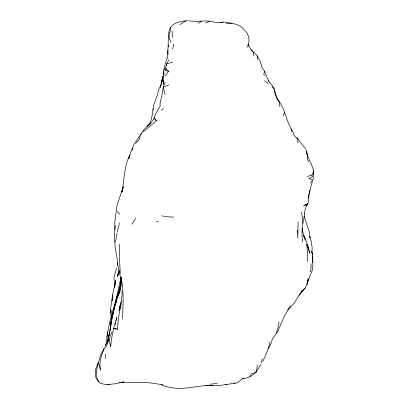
<?xml version="1.0" encoding="UTF-8"?>
<svg xmlns="http://www.w3.org/2000/svg" width="409" height="409" viewBox="0 0 409 409"><rect width="100%" height="100%" fill="white"/><g stroke="black" fill="none" stroke-linecap="round" stroke-linejoin="round"><path stroke-width="0.61" d="M105.66 358.514L105.691 354.245M111.309 316.975C109.903 310.63 111.12 304.153 112.342 297.895M166.627 65.542L166.642 63.865L168.866 59.74M119.494 244.199L119.648 261.121L120.287 273.514M122.475 319.035C123.073 305.196 124.06 291.254 121.084 277.588M153.022 109.939L153.043 108.738M168.283 46.243L168.155 41.728L168.835 32.827M168.16 45.977L167.301 57.424M313.652 170.379L313.509 174.715C314.455 166.013 307.179 159.014 306.387 150.486L307.159 154.653M167.951 50.353L168.058 54.545M298.095 221.893L297.783 237.992L297.307 230.303M121.176 277.476L120.982 280.993L121.289 277.89M120.681 283.008L120.982 279.608L120.655 283.401M262.701 361.418L265.206 356.377L268.314 348.32L270.952 343.892L272.282 339.199L277.711 331.484L284.281 316.351L286.315 313.274L287.849 309.91L294.097 303.263L301.111 292.046L305.15 288.14L306.188 286.469L307.195 282.798L312.517 269.638L312.911 264.378L312.686 256.198L312.517 262.517L312.706 255.988L311.934 252.179L312.185 247.782L311.397 242.695L310.963 239.981L309.741 236.433L309.996 237.634L309.424 232.363L304.117 216.264M307.404 261.653L307.634 253.283L306.689 244.229M112.112 300.702C111.974 293.693 114.786 287.179 115.793 280.364L114.535 287.578M110.798 325.518L111.141 321.326L110.773 325.794L111.059 323.33M111.994 331.719L109.126 339.501L110.614 347.149L111.693 338.018L113.671 328.432L117.301 329.255L118.615 317.011L120.343 307.507M257.266 365.063L256.913 368.606L255.998 372.328C252.333 375.84 247.66 378.356 242.532 378.698M115.139 225.446C113.569 236.422 114.857 247.532 117.153 258.309C117.664 266.147 119.525 273.698 121.693 281.208M269.511 341.852L269.081 345.856L268.314 348.32M117.429 265.502L117.741 262.736M112.153 300.768L112.291 299.582M112.434 298.391L112.848 294.823M163.099 84.77L164.05 72.562M120.43 286.765L119.612 293.585L121.228 277.328M304.562 213.907L305.145 209.311L307.558 203.672L303.723 205.885L307.558 203.672M163.697 72.357L163.84 71.227M163.989 70.092L164.203 68.395M107.869 340.227L109.776 332.001L108.472 337.757M105.788 345.15L108.129 329.49L110.624 318.166L116.785 296.801L116.059 299.434M279.004 321.811L278.447 325.743L276.295 333.008M161.938 81.672L162.184 79.99L160.185 87.342L160.625 86.345M302.992 223.319L304.736 213.329M162.184 79.99L161.499 83.324L162.112 79.239M115.399 242.312L117.132 232.803M261.53 362.763L262.123 358.851M110.42 328.565L110.604 327.333M106.892 337.282L107.746 331.791M163.073 74.433L164.945 64.571M313.105 179.203L313.652 175.947L313.58 171.652L311.893 174.929L307.338 176.55M120.358 286.234L119.556 290.947L119.857 289.475L114.244 307.502L111.084 322.686L112.327 317.404M116.115 320.733L116.688 317.415L114.837 324.853M147.363 127.061L147.562 125.921L150.706 122.219M310.38 271.878L311.075 268.023L310.993 263.728M109.147 334.327L110.558 326.638L110.087 330.615C110.732 324.342 111.166 317.936 113.405 311.975L112.797 314.46L113.426 311.99M163.171 75.092L163.38 73.998M108.237 338.964L107.654 341.97L108.155 338.008L109.77 332.021M117.301 231.883L119.489 222.936M162.404 78.901L162.961 76.186L161.499 83.324M307.195 282.798L307.972 278.994M308.074 198.242L308.851 194.439M120.926 277.66L116.074 299.342M115.619 303.432L120.916 282.287M115.614 303.468L116.074 301.464L114.857 306.423M301.464 290.497L301.111 292.046L305.15 288.14M121.483 302.563L121.734 301.494M150.451 122.751L152.301 114.678L153.528 105.461L157.659 94.392L158.457 89.857L161.499 84.351M308.693 278.595L307.021 284.792M172.552 49.029L173.769 44.146M113.615 311.249L113.927 310.042M114.239 308.836L114.699 307.026M121.233 303.58L120.374 306.786L122.046 294.991L121.959 290.687M117.807 296.09L119.116 291.203L118.656 292.885M117.91 295.871L118.37 294.173M117.894 295.692L118.349 294.01M120.123 307.629L120.982 304.536L119.341 310.441M165.216 68.983L166.642 63.865L172.552 62.117M165.185 63.998L166.443 59.729L167.603 57.577M119.259 269.991L117.797 275.528L119.213 271.331M113.671 328.432L115.369 323.136M118.676 293.043L119.234 291.264M168.866 32.648C169.454 23.814 178.825 21.166 186.197 20.869M118.753 293.785L117.976 296.111L119.663 291.361M118.845 272.604L117.301 276.801L119.223 271.295M114.382 308.248L113.615 310.467L114.382 308.36M116.688 267.972L113.993 277.583L114.632 285.283M114.244 307.502L116.412 301.269L115.476 303.953M118.032 274.817L118.861 272.568M312.517 181.463L311.423 184.428L309.235 194.198L309.403 190.507L308.391 202.68L306.505 205.845M118.947 293.202L119.689 291.254M165.185 82.357L163.191 87.127L162.445 92.899L159.878 104.177L160.302 105.803L155.41 114.356L154.132 118.037C150.947 124.837 143.365 127.94 140.655 134.898M109.126 339.501L106.248 346.571L104.162 348.463C101.529 355.242 98.651 362.63 100.583 369.951L98.318 362.752C96.488 369.312 94.719 377.604 99.919 383.095L106.248 384.823L109.321 384.281M246.857 47.326C250.697 41.34 249.204 33.748 243.718 29.244C238.943 23.456 231.151 23.298 224.357 22.035M283.048 115.829L284.679 112.434C282.941 107.444 280.221 102.777 277.082 98.518M104.08 348.417L100.686 354.961L98.881 360.902L95.732 369.112L95.348 373.146L95.895 377.717L98.881 382.032M249.899 376.433L251.244 373.836L255.998 372.328L260.947 364.255M290.416 305.906L287.849 309.91M104.939 346.172L107.434 341.842M166.775 68.042L165.185 70.599L168.61 71.238L165.185 75.921M149.316 125.016L150.599 122.92M132.035 224.132L135.716 218.161M141.238 133.825L140.272 135.389L139.551 139.05L135.716 143.426M139.397 136.304L133.912 144.474L132.035 149.52L132.833 148.104L130.952 151.274L128.697 158.477L129.95 154.945C123.794 166.376 124.587 179.449 121.913 191.765L123.308 186.703L121.764 192.061L122.659 189.014L117.864 202.608L116.8 206.898L114.765 222.736L115.031 229.761M310.656 182.721L312.875 179.75L308.831 178.687L312.517 176.622L311.893 174.929M299.322 295.267L303.851 289.373M161.499 110.379L163.503 108.211M154.219 117.92L156.366 120.839L143.084 131.892M243.692 377.982L237.24 382.763L231.484 383.795M179.914 24.617L183.6 22.122L187.281 20.45M198.334 23.18L202.015 20.971M205.701 23.231L209.382 21.273M168.866 84.837L163.191 87.127L165.185 94.822M226.571 384.194C221.029 385.723 215.073 386.091 209.382 385.36C201.928 385.452 194.735 387.257 187.358 387.906L178.871 388.55L172.552 387.901L165.185 386.372L161.499 384.603M119.254 382.696L124.07 381.909L113.615 384.01M202.787 21.053A35.246 20.348 0 0 1 210.932 21.283L216.75 22.653L220.431 22.572L223.697 21.938M217.256 383.402L210.241 384.189M225.671 384.588L231.341 383.775M107.751 384.562L113.16 383.954M120.982 382.374C133.201 382.824 145.691 381.525 157.818 384.02M173.779 217.113L166.99 216.775L161.811 215.875M226.157 23.354L231.484 23.252M188.488 20.839L196.064 21.36L200.323 21.202A35.246 20.348 0 0 1 201.55 21.115M205.701 385.513L212.869 385.707M220.431 22.572L223.171 22.725M268.774 81.457L264.505 71.161L263.779 74.847L264.633 75.701M158.441 384.056L163.022 384.941M156.407 221.259L158.349 221.765M113.784 328.304L117.301 329.255M234.112 383.034L235.165 383.335M165.911 69.382L168.61 71.238M250.845 49.913C255.937 53.461 259.654 58.523 261.147 64.596M264.633 80.593L268.314 83.646M293.12 134.321L297.783 139.249L297.783 142.761M264.633 71.176L262.276 68.196L261.218 64.862M117.363 211.479L119.73 214.29M272 86.503L274.551 89.571L275.022 94.101L278.243 100.21M308.831 161.432L307.246 159.49L307.323 155.277M252.65 51.411L249.899 47.971L248.156 44.566L248.708 46.258M154.132 118.037L156.366 120.839M296.919 137.511L301.234 143.523L306.034 149.259M284.679 112.434C286.975 119.832 289.669 127.311 294.097 133.758M268.314 80.639L273.442 87.265L274.551 89.571M171.018 42.562L168.953 37.112L170.512 29.504L170.512 27.607M306.939 244.372L309.869 253.37L306.755 242.414L303.642 235.702L305.15 239.316L303.32 233.779L302.328 228.953L302.696 231.995L302.317 227.961M291.024 128.855L292.067 131.805M308.831 249.602L307.706 246.116L308.861 249.7M274.684 90.803L276.791 98.094M276.903 98.027L277.353 99.699L279.367 101.938L279.367 106.447M311.934 252.179L311.765 251.412L312.517 255.017M168.089 45.118L168.334 46.263M306.837 153.048L307.164 154.699M301.464 212.097C303.683 221.944 300.758 232.021 302.778 241.97M111.013 312.215L110.675 309.695L111.054 312.026M110.675 309.695L111.059 312.573M253.345 52.086L253.815 56.069M121.718 286.295L121.013 277.384M172.097 30.946L172.552 37.408M163.395 83.763L163.252 80.604L163.395 83.727M257.266 55.701L257.266 59.479M120.66 303.069L119.045 310.273L120.66 303.069M117.628 296.719L117.409 297.66L117.644 296.704"/></g></svg>
